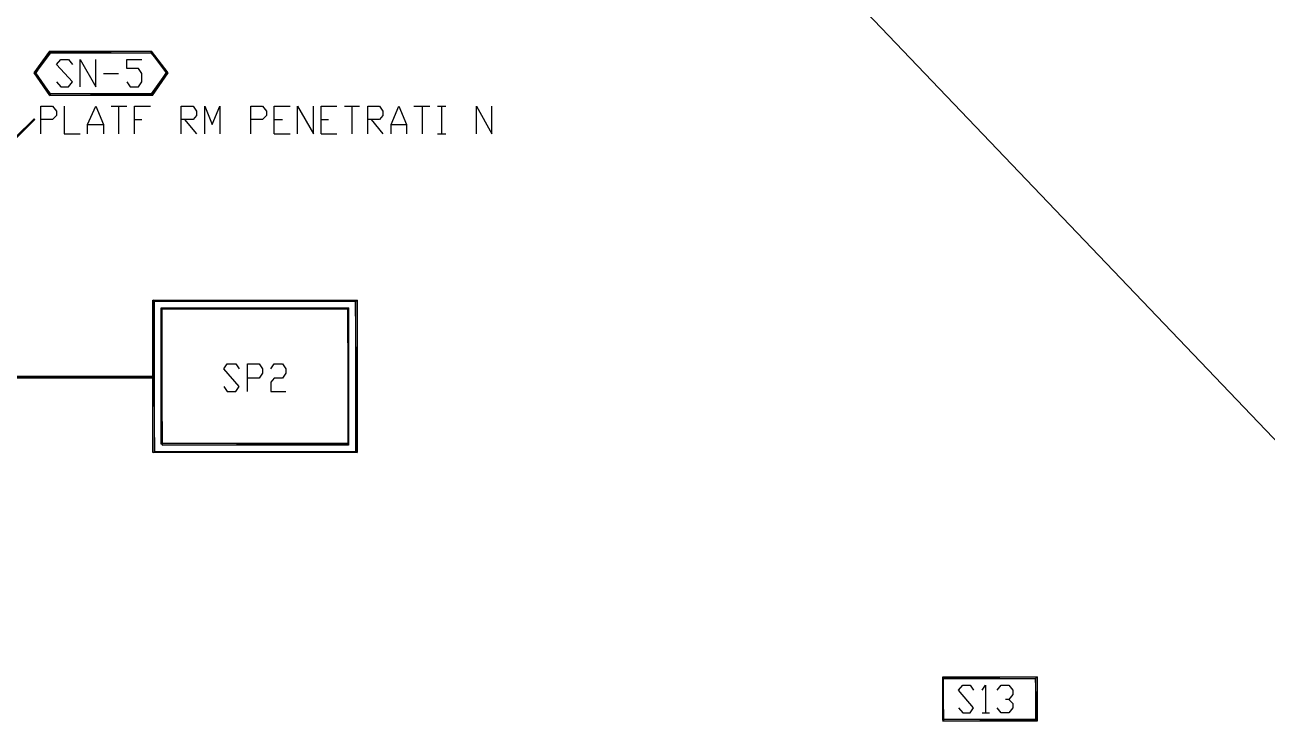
# Model space of a CAD drawing. Header units: millimetres. Extents: x 21 to 1147, y -811 to 126.
# Drawn here: x 349.4 to 527.5, y -467.2 to -366.6 of the extents above; entities that cross this region are included whole.
import ezdxf

# ---------------------------------------------------------------- set-up
doc = ezdxf.new("R2010")
doc.units = ezdxf.units.MM
doc.layers.add('EDITED_LINES', color=4, linetype='Continuous')

msp = doc.modelspace()

# ---------------------------------------------------------------- linework, layer by layer
at = {"layer": 'EDITED_LINES'}
for p, q in [((74.52, 49.37), (669.35, -573.46)), ((350.68, -373.48), (352.96, -370.36)), ((352.96, -370.36), (350.92, -373.48)), ((352.96, -370.36), (350.92, -373.48)), ((350.92, -373.48), (353.08, -370.6)), ((353.08, -370.6), (352.96, -370.36)), ((352.96, -370.36), (367.48, -370.36)), ((353.08, -370.6), (352.96, -370.36)), ((367.48, -370.36), (353.08, -370.6)), ((367.48, -370.36), (353.08, -370.6)), ((353.08, -370.6), (367.48, -370.6)), ((367.48, -370.6), (367.48, -370.36)), ((367.48, -370.36), (369.88, -373.48)), ((367.48, -370.6), (367.48, -370.36)), ((369.88, -373.48), (367.48, -370.6)), ((367.48, -370.6), (369.64, -373.48)), ((369.88, -373.48), (367.48, -370.6)), ((353.92, -372.28), (354.52, -371.56)), ((356.2, -374.8), (353.92, -372.28)), ((354.52, -371.56), (355.6, -371.56)), ((355.6, -371.56), (356.2, -372.28)), ((357.28, -375.52), (357.28, -371.56)), ((357.28, -371.56), (359.56, -375.52)), ((359.56, -375.52), (359.56, -371.56)), ((364, -372.88), (364, -371.56)), ((364, -371.56), (366.16, -371.56)), ((350.92, -373.48), (350.68, -373.48)), ((350.92, -373.48), (350.68, -373.48)), ((350.68, -373.48), (353.08, -376.6)), ((350.68, -373.48), (353.08, -376.6)), ((352.96, -376.72), (350.68, -373.48)), ((353.08, -376.6), (350.92, -373.48)), ((360.64, -373.6), (362.8, -373.6)), ((365.68, -372.88), (364, -372.88)), ((366.16, -373.6), (365.68, -372.88)), ((366.16, -374.8), (366.16, -373.6)), ((369.64, -373.48), (367.48, -376.48)), ((367.6, -376.72), (369.64, -373.48)), ((367.6, -376.72), (369.64, -373.48)), ((369.88, -373.48), (367.6, -376.72)), ((369.64, -373.48), (369.88, -373.48)), ((369.64, -373.48), (369.88, -373.48)), ((353.92, -374.8), (354.52, -375.52)), ((354.52, -375.52), (355.6, -375.52)), ((355.6, -375.52), (356.2, -374.8)), ((364, -374.8), (364.48, -375.52)), ((364.48, -375.52), (365.68, -375.52)), ((365.68, -375.52), (366.16, -374.8)), ((352.96, -376.48), (352.96, -376.72)), ((352.96, -376.72), (367.48, -376.48)), ((367.48, -376.48), (352.96, -376.48)), ((352.96, -376.72), (367.48, -376.48)), ((353.08, -376.6), (352.96, -376.72)), ((367.6, -376.72), (352.96, -376.72)), ((367.48, -376.48), (367.6, -376.72)), ((367.48, -376.48), (367.6, -376.72)), ((351.64, -382.24), (351.64, -378.28)), ((351.64, -378.28), (353.32, -378.28)), ((353.32, -378.28), (353.92, -379)), ((353.92, -379), (353.92, -379.6)), ((355, -378.28), (355, -382.24)), ((358.36, -380.92), (359.56, -378.28)), ((359.56, -378.28), (360.64, -380.92)), ((361.72, -378.28), (364, -378.28)), ((362.8, -378.28), (362.8, -382.24)), ((365.08, -382.24), (365.08, -378.28)), ((365.08, -378.28), (367.36, -378.28)), ((371.8, -382.24), (371.8, -378.28)), ((371.8, -378.28), (373.48, -378.28)), ((373.48, -378.28), (373.96, -379)), ((373.96, -379), (373.96, -379.6)), ((375.16, -382.24), (375.16, -378.28)), ((375.16, -378.28), (376.24, -380.92)), ((376.24, -380.92), (377.32, -378.28)), ((377.32, -378.28), (377.32, -382.24)), ((381.76, -382.24), (381.76, -378.28)), ((381.76, -378.28), (383.44, -378.28)), ((383.44, -378.28), (384.04, -379)), ((384.04, -379), (384.04, -379.6)), ((385.12, -382.24), (385.12, -378.28)), ((385.12, -378.28), (387.4, -378.28)), ((388.48, -382.24), (388.48, -378.28)), ((388.48, -378.28), (390.76, -382.24)), ((390.76, -382.24), (390.76, -378.28)), ((391.84, -382.24), (391.84, -378.28)), ((391.84, -378.28), (394.12, -378.28)), ((395.2, -378.28), (397.36, -378.28)), ((396.28, -378.28), (396.28, -382.24)), ((398.56, -382.24), (398.56, -378.28)), ((398.56, -378.28), (400.24, -378.28)), ((400.24, -378.28), (400.72, -379)), ((400.72, -379), (400.72, -379.6)), ((401.92, -380.92), (403, -378.28)), ((403, -378.28), (404.08, -380.92)), ((405.16, -378.28), (407.44, -378.28)), ((406.36, -378.28), (406.36, -382.24)), ((408.52, -378.28), (409.72, -378.28)), ((409.12, -378.28), (409.12, -382.24)), ((414.16, -382.24), (414.16, -378.28)), ((414.16, -378.28), (416.32, -382.24)), ((416.32, -382.24), (416.32, -378.28)), ((350.68, -380.08), (336.16, -394.36)), ((336.28, -394.48), (350.68, -380.08)), ((336.28, -394.48), (350.68, -380.08)), ((350.8, -380.2), (336.28, -394.48)), ((350.68, -380.08), (350.8, -380.2)), ((353.32, -380.2), (351.64, -380.2)), ((353.92, -379.6), (353.32, -380.2)), ((358.36, -382.24), (358.36, -380.92)), ((358.36, -380.92), (360.64, -380.92)), ((360.64, -380.92), (360.64, -382.24)), ((365.08, -380.2), (366.16, -380.2)), ((373.48, -380.2), (371.8, -380.2)), ((372.28, -380.2), (373.96, -382.24)), ((373.96, -379.6), (373.48, -380.2)), ((383.44, -380.2), (381.76, -380.2)), ((384.04, -379.6), (383.44, -380.2)), ((385.12, -380.2), (386.32, -380.2)), ((391.84, -380.2), (392.92, -380.2)), ((400.24, -380.2), (398.56, -380.2)), ((399.04, -380.2), (400.72, -382.24)), ((400.72, -379.6), (400.24, -380.2)), ((401.92, -382.24), (401.92, -380.92)), ((401.92, -380.92), (404.08, -380.92)), ((404.08, -380.92), (404.08, -382.24)), ((355, -382.24), (357.28, -382.24)), ((385.12, -382.24), (387.4, -382.24)), ((391.84, -382.24), (394.12, -382.24)), ((408.52, -382.24), (409.72, -382.24)), ((367.96, -406.24), (367.72, -406.12)), ((367.72, -406.12), (397, -406.12)), ((367.96, -406.24), (367.72, -406.12)), ((367.72, -406.12), (367.96, -427.96)), ((367.72, -406.12), (367.96, -427.96)), ((367.72, -427.96), (367.72, -406.12)), ((397, -406.12), (367.96, -406.24)), ((397, -406.12), (367.96, -406.24)), ((396.76, -406.24), (397, -406.12)), ((396.76, -406.24), (397, -406.12)), ((397, -406.12), (397, -427.96)), ((367.96, -406.24), (396.76, -406.24)), ((367.96, -427.96), (367.96, -406.24)), ((369.04, -407.32), (368.92, -407.2)), ((368.92, -407.2), (395.8, -407.2)), ((369.04, -407.32), (368.92, -407.2)), ((368.92, -407.2), (369.04, -426.76)), ((368.92, -407.2), (369.04, -426.76)), ((368.92, -426.76), (368.92, -407.2)), ((395.8, -407.2), (369.04, -407.32)), ((395.8, -407.2), (369.04, -407.32)), ((369.04, -407.32), (395.68, -407.32)), ((369.04, -426.76), (369.04, -407.32)), ((395.68, -407.32), (395.8, -407.2)), ((395.68, -407.32), (395.8, -407.2)), ((395.8, -426.88), (395.68, -407.32)), ((395.68, -407.32), (395.68, -426.64)), ((395.8, -426.88), (395.68, -407.32)), ((395.8, -407.2), (395.8, -426.88)), ((397, -427.96), (396.76, -406.24)), ((396.76, -406.24), (396.76, -427.84)), ((397, -427.96), (396.76, -406.24)), ((377.92, -415.96), (378.4, -415.24)), ((380.08, -418.48), (377.92, -415.96)), ((378.4, -415.24), (379.6, -415.24)), ((379.6, -415.24), (380.08, -415.96)), ((381.28, -419.2), (381.28, -415.24)), ((381.28, -415.24), (382.96, -415.24)), ((382.96, -415.24), (383.44, -415.96)), ((383.44, -416.56), (382.96, -417.28)), ((383.44, -415.96), (383.44, -416.56)), ((384.64, -415.96), (385.12, -415.24)), ((385.12, -415.24), (386.32, -415.24)), ((386.32, -415.24), (386.8, -415.96)), ((386.8, -416.56), (386.32, -417.28)), ((386.8, -415.96), (386.8, -416.56)), ((330.64, -417.28), (367.84, -417.04)), ((367.84, -417.04), (330.64, -417.04)), ((330.64, -417.28), (367.84, -417.04)), ((367.84, -417.28), (330.64, -417.28)), ((367.84, -417.04), (367.84, -417.28)), ((377.92, -418.48), (378.4, -419.2)), ((379.6, -419.2), (380.08, -418.48)), ((382.96, -417.28), (381.28, -417.28)), ((385.12, -417.28), (384.64, -417.88)), ((384.64, -417.88), (384.64, -419.2)), ((386.32, -417.28), (385.12, -417.28)), ((378.4, -419.2), (379.6, -419.2)), ((384.64, -419.2), (386.8, -419.2)), ((369.04, -426.76), (368.92, -426.76)), ((369.04, -426.64), (369.04, -426.88)), ((369.04, -426.88), (395.68, -426.64)), ((395.68, -426.64), (369.04, -426.64)), ((369.04, -426.88), (395.68, -426.64)), ((395.8, -426.88), (369.04, -426.88)), ((395.68, -426.64), (395.8, -426.88)), ((395.68, -426.64), (395.8, -426.88)), ((367.96, -427.96), (367.72, -427.96)), ((367.84, -427.84), (367.84, -427.96)), ((367.84, -427.96), (396.76, -427.84)), ((396.76, -427.84), (367.84, -427.84)), ((367.84, -427.96), (396.76, -427.84)), ((397, -427.96), (367.84, -427.96)), ((396.76, -427.84), (397, -427.96)), ((396.76, -427.84), (397, -427.96)), ((481.12, -460.36), (481, -460.12)), ((481, -460.12), (494.56, -460.12)), ((481.12, -460.36), (481, -460.12)), ((481, -460.12), (481.12, -466.36)), ((481, -460.12), (481.12, -466.36)), ((481, -466.36), (481, -460.12)), ((494.56, -460.12), (481.12, -460.36)), ((494.56, -460.12), (481.12, -460.36)), ((481.12, -460.36), (494.32, -460.36)), ((481.12, -466.36), (481.12, -460.36)), ((483.28, -462.04), (483.88, -461.32)), ((483.88, -461.32), (484.96, -461.32)), ((484.96, -461.32), (485.44, -462.04)), ((486.64, -462.04), (487.12, -461.32)), ((487.12, -461.32), (487.12, -465.28)), ((488.8, -462.04), (489.4, -461.32)), ((489.4, -461.32), (490.48, -461.32)), ((490.48, -461.32), (491.08, -462.04)), ((494.32, -460.36), (494.56, -460.12)), ((494.32, -460.36), (494.56, -460.12)), ((494.56, -466.48), (494.32, -460.36)), ((494.32, -460.36), (494.32, -466.24)), ((494.56, -466.48), (494.32, -460.36)), ((494.56, -460.12), (494.56, -466.48)), ((485.44, -464.56), (483.28, -462.04)), ((491.08, -462.64), (490.48, -463.36)), ((491.08, -462.04), (491.08, -462.64)), ((483.28, -464.56), (483.88, -465.28)), ((484.96, -465.28), (485.44, -464.56)), ((489.4, -465.28), (488.8, -464.56)), ((490.48, -463.36), (490, -463.36)), ((490.48, -463.36), (491.08, -463.96)), ((491.08, -464.56), (490.48, -465.28)), ((491.08, -463.96), (491.08, -464.56)), ((481, -466.24), (481, -466.48)), ((481, -466.48), (494.32, -466.24)), ((494.32, -466.24), (481, -466.24)), ((481, -466.48), (494.32, -466.24)), ((481.12, -466.36), (481, -466.36)), ((494.56, -466.48), (481, -466.48)), ((483.88, -465.28), (484.96, -465.28)), ((486.64, -465.28), (487.72, -465.28)), ((490.48, -465.28), (489.4, -465.28)), ((494.32, -466.24), (494.56, -466.48)), ((494.32, -466.24), (494.56, -466.48))]:
    msp.add_line(p, q, dxfattribs=at)

doc.saveas('drawing.dxf')
